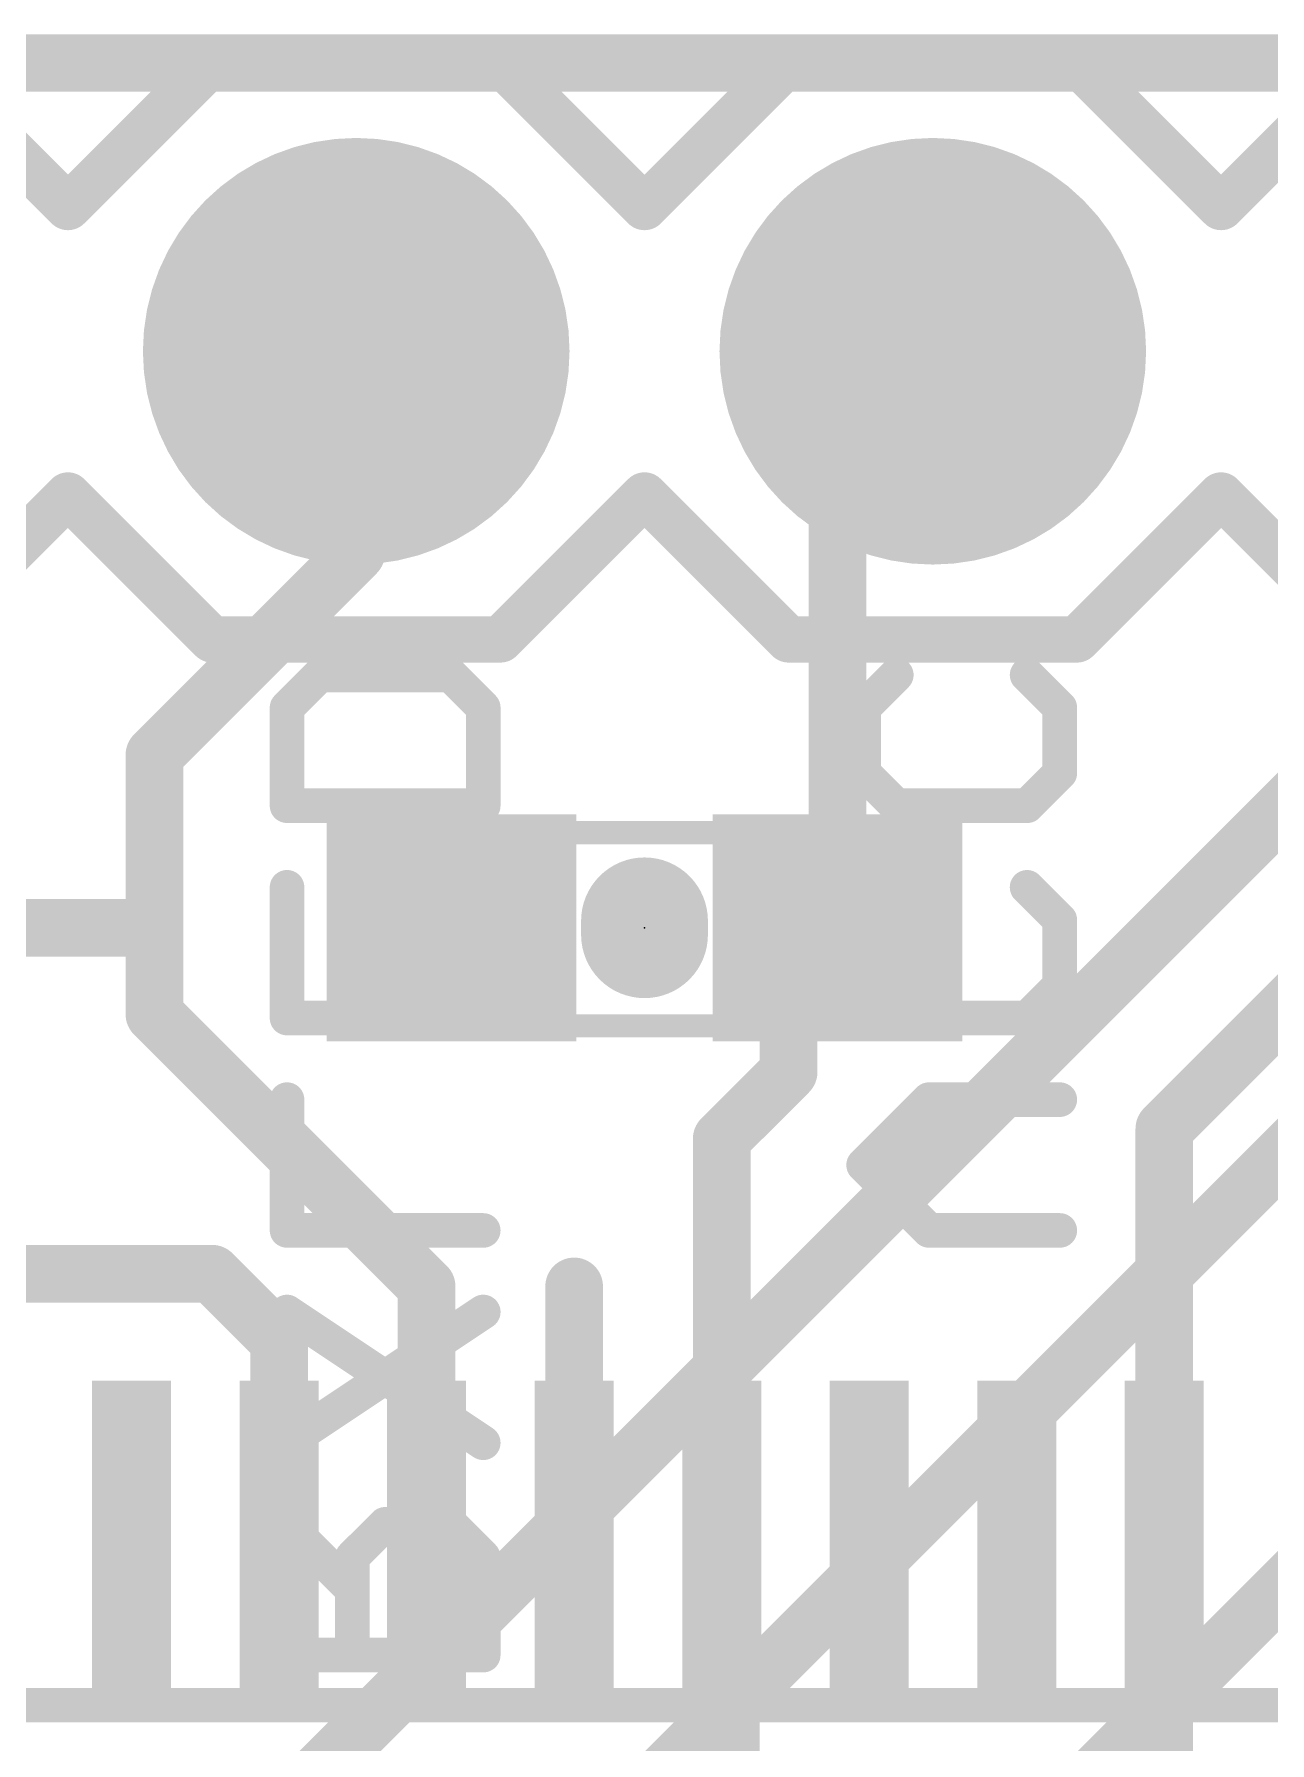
# Model space of a CAD drawing. Extents: x -17 to 90, y -12 to 22.
# Drawn here: x 11.28 to 16.72, y 14.19 to 21.72 of the extents above; entities that cross this region are included whole.
import ezdxf

# ---------------------------------------------------------------- set-up
doc = ezdxf.new("R2010")
doc.units = 0
for name, color, linetype in [('1', 12, 'CONTINUOUS'), ('16', 132, 'CONTINUOUS'), ('17', 110, 'CONTINUOUS'), ('20', 53, 'CONTINUOUS'), ('21', 41, 'CONTINUOUS'), ('22', 40, 'CONTINUOUS'), ('23', 53, 'CONTINUOUS'), ('51', 53, 'CONTINUOUS')]:
    doc.layers.add(name, color=color, linetype=linetype)

# ---------------------------------------------------------------- blocks, each defined once
blk = doc.blocks.new('RECT')
blk.add_solid([(-0.5, -0.5), (0.5, -0.5), (-0.5, 0.5), (0.5, 0.5)])
blk = doc.blocks.new('ROUNDP')
at = {"const_width": 0.5}
blk.add_lwpolyline([(0, -0.25, 1), (0, 0.25, 1), (0, -0.25)], format="xyb", dxfattribs=at)

msp = doc.modelspace()

# ---------------------------------------------------------------- linework, layer by layer
at = {"layer": '1', "const_width": 0.254}
for points in [[(1.27, 21.59), (31.75, 21.59)], [(12.7, 20.32), (12.7, 19.431)], [(14.82, 19.9), (15.24, 20.32)], [(14.82, 17.78), (14.82, 19.9)], [(12.7, 19.431), (11.811, 18.542)], [(11.811, 18.542), (11.811, 17.78)], [(17.78, 18.415), (16.26, 16.895)], [(11.811, 17.78), (3.925, 17.78)], [(11.811, 17.78), (11.811, 17.399)], [(14.605, 17.565), (14.82, 17.78)], [(14.605, 17.145), (14.605, 17.565)], [(11.811, 17.399), (13.01, 16.2)], [(14.31, 16.85), (14.605, 17.145)], [(16.26, 16.895), (16.26, 15.086)], [(14.31, 15.086), (14.31, 16.85)], [(12.065, 16.256), (5.334, 16.256)], [(12.36, 15.961), (12.065, 16.256)], [(13.01, 15.086), (13.01, 16.2)], [(13.66, 15.086), (13.66, 16.2)], [(12.36, 15.086), (12.36, 15.961)], [(14.351, 15.045), (14.31, 15.086)], [(16.26, 15.086), (16.26, 12.315)], [(14.351, 15.045), (14.351, 12.954)]]:
    msp.add_lwpolyline(points, dxfattribs=at)
at = {"layer": '1', "const_width": 0.127}
for points in [[(12.7635, 20.32, 1), (12.6365, 20.32)], [(15.2849, 20.2751, 1), (15.1951, 20.3649)], [(14.8835, 19.9, 1), (14.7565, 19.9)], [(14.7751, 19.9449, 1), (14.8649, 19.8551)], [(12.7449, 19.3861, 1), (12.6551, 19.4759)], [(12.6365, 19.431, 1), (12.7635, 19.431)], [(11.8745, 18.542, 1), (11.7475, 18.542)], [(11.7661, 18.5869, 1), (11.8559, 18.4971)], [(11.8745, 17.78, 1), (11.7475, 17.78)], [(11.7475, 17.78, 1), (11.8745, 17.78)], [(11.811, 17.7165, 1), (11.811, 17.8435)], [(14.7565, 17.78, 1), (14.8835, 17.78)], [(14.8649, 17.7351, 1), (14.7751, 17.8249)], [(14.6685, 17.565, 1), (14.5415, 17.565)], [(14.5601, 17.6099, 1), (14.6499, 17.5201)], [(11.8559, 17.4439, 1), (11.7661, 17.3541)], [(11.7475, 17.399, 1), (11.8745, 17.399)], [(14.6499, 17.1001, 1), (14.5601, 17.1899)], [(14.5415, 17.145, 1), (14.6685, 17.145)], [(16.3235, 16.895, 1), (16.1965, 16.895)], [(14.3735, 16.85, 1), (14.2465, 16.85)], [(14.2651, 16.8949, 1), (14.3549, 16.8051)], [(16.2151, 16.9399, 1), (16.3049, 16.8501)], [(12.1099, 16.3009, 1), (12.0201, 16.2111)], [(12.065, 16.1925, 1), (12.065, 16.3195)], [(13.0735, 16.2, 1), (12.9465, 16.2)], [(12.9651, 16.1551, 1), (13.0549, 16.2449)], [(13.7235, 16.2, 1), (13.5965, 16.2)], [(12.4235, 15.961, 1), (12.2965, 15.961)], [(12.3151, 15.9161, 1), (12.4049, 16.0059)], [(14.3549, 15.1309, 1), (14.2651, 15.0411)], [(16.3235, 15.086, 1), (16.1965, 15.086)], [(12.2965, 15.086, 1), (12.4235, 15.086)], [(12.9465, 15.086, 1), (13.0735, 15.086)], [(13.5965, 15.086, 1), (13.7235, 15.086)], [(14.2465, 15.086, 1), (14.3735, 15.086)], [(14.4145, 15.045, 1), (14.2875, 15.045)], [(14.3061, 15.0001, 1), (14.3959, 15.0899)], [(16.1965, 15.086, 1), (16.3235, 15.086)]]:
    msp.add_lwpolyline(points, format="xyb", dxfattribs=at)
at = {"layer": '16', "const_width": 0.254}
for points in [[(1.27, 21.59), (31.75, 21.59)], [(20.32, 20.32), (12.954, 12.954)], [(17.5895, 19.1135), (7.874, 9.398)], [(17.399, 15.494), (14.605, 12.7)]]:
    msp.add_lwpolyline(points, dxfattribs=at)
at = {"layer": '20', "const_width": 0.2032}
msp.add_lwpolyline([(1.27, 21.59), (31.75, 21.59)], dxfattribs=at)
at = {"layer": '21'}
for points, const_width in [([(10.795, 21.59), (11.43, 20.955)], 0.2032), ([(11.43, 20.955), (12.065, 21.59)], 0.2032), ([(12.065, 21.59), (13.335, 21.59)], 0.2032), ([(13.335, 21.59), (13.97, 20.955)], 0.2032), ([(14.605, 21.59), (13.97, 20.955)], 0.2032), ([(14.605, 21.59), (15.875, 21.59)], 0.2032), ([(15.875, 21.59), (16.51, 20.955)], 0.2032), ([(16.51, 20.955), (17.145, 21.59)], 0.2032), ([(11.43, 19.685), (10.795, 19.05)], 0.2032), ([(12.065, 19.05), (11.43, 19.685)], 0.2032), ([(13.97, 19.685), (13.335, 19.05)], 0.2032), ([(13.97, 19.685), (14.605, 19.05)], 0.2032), ([(16.51, 19.685), (15.875, 19.05)], 0.2032), ([(17.145, 19.05), (16.51, 19.685)], 0.2032), ([(13.335, 19.05), (12.065, 19.05)], 0.2032), ([(15.875, 19.05), (14.605, 19.05)], 0.2032), ([(13.97, 17.7495), (13.97, 17.8105)], 0.5588), ([(8.135, 14.355), (18.535, 14.355)], 0.1524)]:
    msp.add_lwpolyline(points, dxfattribs=dict(at, const_width=const_width))
for points, const_width in [([(12.065, 21.6408, 1), (12.065, 21.5392)], 0.1016), ([(12.1009, 21.5541, 1), (12.0291, 21.6259)], 0.1016), ([(13.3709, 21.6259, 1), (13.2991, 21.5541)], 0.1016), ([(13.335, 21.5392, 1), (13.335, 21.6408)], 0.1016), ([(14.605, 21.6408, 1), (14.605, 21.5392)], 0.1016), ([(14.6409, 21.5541, 1), (14.5691, 21.6259)], 0.1016), ([(15.9109, 21.6259, 1), (15.8391, 21.5541)], 0.1016), ([(15.875, 21.5392, 1), (15.875, 21.6408)], 0.1016), ([(11.3941, 20.9909, 1), (11.4659, 20.9191)], 0.1016), ([(11.3941, 20.9191, 1), (11.4659, 20.9909)], 0.1016), ([(13.9341, 20.9909, 1), (14.0059, 20.9191)], 0.1016), ([(13.9341, 20.9191, 1), (14.0059, 20.9909)], 0.1016), ([(16.4741, 20.9909, 1), (16.5459, 20.9191)], 0.1016), ([(16.4741, 20.9191, 1), (16.5459, 20.9909)], 0.1016), ([(11.4659, 19.7209, 1), (11.3941, 19.6491)], 0.1016), ([(11.4659, 19.6491, 1), (11.3941, 19.7209)], 0.1016), ([(14.0059, 19.7209, 1), (13.9341, 19.6491)], 0.1016), ([(14.0059, 19.6491, 1), (13.9341, 19.7209)], 0.1016), ([(16.5459, 19.7209, 1), (16.4741, 19.6491)], 0.1016), ([(16.5459, 19.6491, 1), (16.4741, 19.7209)], 0.1016), ([(12.065, 19.1008, 1), (12.065, 18.9992)], 0.1016), ([(12.0291, 19.0141, 1), (12.1009, 19.0859)], 0.1016), ([(13.2991, 19.0859, 1), (13.3709, 19.0141)], 0.1016), ([(13.335, 18.9992, 1), (13.335, 19.1008)], 0.1016), ([(14.605, 19.1008, 1), (14.605, 18.9992)], 0.1016), ([(14.5691, 19.0141, 1), (14.6409, 19.0859)], 0.1016), ([(15.8391, 19.0859, 1), (15.9109, 19.0141)], 0.1016), ([(15.875, 18.9992, 1), (15.875, 19.1008)], 0.1016), ([(14.1097, 17.8105, 1), (13.8303, 17.8105)], 0.2794), ([(13.8303, 17.7495, 1), (14.1097, 17.7495)], 0.2794)]:
    msp.add_lwpolyline(points, format="xyb", dxfattribs=dict(at, const_width=const_width))
at = {"layer": '22', "const_width": 0.1524}
for points in [[(12.3952, 18.7498), (12.5393, 18.8939)], [(12.5393, 18.8939), (13.1155, 18.8939)], [(13.1155, 18.8939), (13.2595, 18.7498)], [(14.9352, 18.7499), (15.0793, 18.8939)], [(15.6555, 18.8939), (15.7995, 18.7499)], [(12.3952, 18.3177), (12.3952, 18.7498)], [(13.2595, 18.7498), (13.2595, 18.3177)], [(14.9352, 18.4617), (14.9352, 18.7499)], [(15.7995, 18.7499), (15.7995, 18.4617)], [(15.0793, 18.3177), (14.9352, 18.4617)], [(15.7995, 18.4617), (15.6555, 18.3177)], [(13.2595, 18.3177), (12.3952, 18.3177)], [(15.6555, 18.3177), (15.0793, 18.3177)], [(12.3952, 17.3822), (12.3952, 17.9584)], [(13.2595, 17.9584), (13.2595, 17.3822)], [(14.9352, 17.8143), (15.0793, 17.9584)], [(15.6555, 17.9584), (15.7995, 17.8143)], [(14.9352, 17.5262), (14.9352, 17.8143)], [(15.7995, 17.8143), (15.7995, 17.5262)], [(12.8274, 17.3822), (12.8274, 17.6703)], [(15.0793, 17.3822), (14.9352, 17.5262)], [(15.7995, 17.5262), (15.6555, 17.3822)], [(13.2595, 17.3822), (12.3952, 17.3822)], [(15.6555, 17.3822), (15.0793, 17.3822)], [(12.3952, 16.4466), (12.3952, 17.0229)], [(14.9352, 16.7348), (15.2233, 17.0229)], [(15.2233, 17.0229), (15.7995, 17.0229)], [(15.2233, 16.4466), (14.9352, 16.7348)], [(13.2595, 16.4466), (12.3952, 16.4466)], [(15.7995, 16.4466), (15.2233, 16.4466)], [(13.2595, 15.5111), (12.3952, 16.0873)], [(13.2595, 16.0873), (12.3952, 15.5111)], [(12.6833, 14.8637), (12.3952, 15.1518)], [(12.8274, 15.1518), (12.6833, 15.0078)], [(13.1155, 15.1518), (12.8274, 15.1518)], [(13.2595, 15.0078), (13.1155, 15.1518)], [(12.6833, 15.0078), (12.6833, 14.5756)], [(13.2595, 14.5756), (13.2595, 15.0078)], [(12.3952, 14.5756), (13.2595, 14.5756)]]:
    msp.add_lwpolyline(points, dxfattribs=at)
at = {"layer": '22', "const_width": 0.0762}
for points in [[(12.5393, 18.932, 1), (12.5393, 18.8558)], [(12.5662, 18.867, 1), (12.5123, 18.9208)], [(13.1424, 18.9208, 1), (13.0885, 18.867)], [(13.1155, 18.8558, 1), (13.1155, 18.932)], [(15.1062, 18.867, 1), (15.0523, 18.9208)], [(15.6824, 18.9208, 1), (15.6285, 18.867)], [(12.4333, 18.7498, 1), (12.3571, 18.7498)], [(13.2976, 18.7498, 1), (13.2214, 18.7498)], [(14.9733, 18.7499, 1), (14.8971, 18.7499)], [(15.8376, 18.7499, 1), (15.7614, 18.7499)], [(12.3683, 18.7768, 1), (12.4221, 18.7229)], [(13.2326, 18.7229, 1), (13.2865, 18.7768)], [(14.9083, 18.7768, 1), (14.9621, 18.7229)], [(15.7726, 18.7229, 1), (15.8265, 18.7768)], [(14.9621, 18.4887, 1), (14.9083, 18.4348)], [(15.8265, 18.4348, 1), (15.7726, 18.4887)], [(14.8971, 18.4617, 1), (14.9733, 18.4617)], [(15.7614, 18.4617, 1), (15.8376, 18.4617)], [(12.3952, 18.3558, 1), (12.3952, 18.2796)], [(13.2595, 18.2796, 1), (13.2595, 18.3558)], [(15.0793, 18.3558, 1), (15.0793, 18.2796)], [(15.0523, 18.2907, 1), (15.1062, 18.3446)], [(15.6285, 18.3446, 1), (15.6824, 18.2907)], [(15.6555, 18.2796, 1), (15.6555, 18.3558)], [(12.3571, 18.3177, 1), (12.4333, 18.3177)], [(13.2214, 18.3177, 1), (13.2976, 18.3177)], [(12.4333, 17.9584, 1), (12.3571, 17.9584)], [(13.2976, 17.9584, 1), (13.2214, 17.9584)], [(15.1062, 17.9314, 1), (15.0523, 17.9853)], [(15.6824, 17.9853, 1), (15.6285, 17.9314)], [(14.9733, 17.8143, 1), (14.8971, 17.8143)], [(14.9083, 17.8413, 1), (14.9621, 17.7874)], [(15.8376, 17.8143, 1), (15.7614, 17.8143)], [(15.7726, 17.7874, 1), (15.8265, 17.8413)], [(12.8655, 17.6703, 1), (12.7893, 17.6703)], [(14.9621, 17.5532, 1), (14.9083, 17.4993)], [(14.8971, 17.5262, 1), (14.9733, 17.5262)], [(15.7614, 17.5262, 1), (15.8376, 17.5262)], [(15.8265, 17.4993, 1), (15.7726, 17.5532)], [(12.3952, 17.4203, 1), (12.3952, 17.3441)], [(12.3571, 17.3822, 1), (12.4333, 17.3822)], [(12.7893, 17.3822, 1), (12.8655, 17.3822)], [(13.2214, 17.3822, 1), (13.2976, 17.3822)], [(13.2595, 17.3441, 1), (13.2595, 17.4203)], [(15.0793, 17.4203, 1), (15.0793, 17.3441)], [(15.0523, 17.3552, 1), (15.1062, 17.4091)], [(15.6285, 17.4091, 1), (15.6824, 17.3552)], [(15.6555, 17.3441, 1), (15.6555, 17.4203)], [(12.4333, 17.0229, 1), (12.3571, 17.0229)], [(15.2233, 17.061, 1), (15.2233, 16.9848)], [(15.2503, 16.9959, 1), (15.1964, 17.0498)], [(15.7995, 16.9848, 1), (15.7995, 17.061)], [(14.9621, 16.7617, 1), (14.9083, 16.7078)], [(14.9083, 16.7617, 1), (14.9621, 16.7078)], [(12.3952, 16.4847, 1), (12.3952, 16.4085)], [(13.2595, 16.4085, 1), (13.2595, 16.4847)], [(15.2233, 16.4847, 1), (15.2233, 16.4085)], [(15.1964, 16.4197, 1), (15.2503, 16.4736)], [(15.7995, 16.4085, 1), (15.7995, 16.4847)], [(12.3571, 16.4466, 1), (12.4333, 16.4466)], [(12.4163, 16.119, 1), (12.3741, 16.0556)], [(13.2807, 16.0556, 1), (13.2384, 16.119)], [(12.3741, 15.5428, 1), (12.4163, 15.4794)], [(13.2384, 15.4794, 1), (13.2807, 15.5428)], [(12.4221, 15.1788, 1), (12.3683, 15.1249)], [(12.8274, 15.1899, 1), (12.8274, 15.1137)], [(12.8543, 15.1249, 1), (12.8004, 15.1788)], [(13.1424, 15.1788, 1), (13.0885, 15.1249)], [(13.1155, 15.1137, 1), (13.1155, 15.1899)], [(12.7214, 15.0078, 1), (12.6452, 15.0078)], [(12.6564, 15.0347, 1), (12.7103, 14.9808)], [(13.2976, 15.0078, 1), (13.2214, 15.0078)], [(13.2326, 14.9808, 1), (13.2865, 15.0347)], [(12.6564, 14.8368, 1), (12.7103, 14.8907)], [(12.3952, 14.6137, 1), (12.3952, 14.5375)], [(12.6452, 14.5756, 1), (12.7214, 14.5756)], [(13.2214, 14.5756, 1), (13.2976, 14.5756)], [(13.2595, 14.5375, 1), (13.2595, 14.6137)]]:
    msp.add_lwpolyline(points, format="xyb", dxfattribs=at)
at = {"layer": '23'}
msp.add_point((13.97, 17.78), dxfattribs=at)
at = {"layer": '51', "const_width": 0.1016}
for points in [[(14.326, 18.199), (13.614, 18.199)], [(14.326, 17.348), (13.614, 17.348)]]:
    msp.add_lwpolyline(points, dxfattribs=at)
at = {"layer": '51', "const_width": 0.0508}
for points in [[(13.614, 18.2244, 1), (13.614, 18.1736)], [(14.326, 18.1736, 1), (14.326, 18.2244)], [(13.614, 17.3734, 1), (13.614, 17.3226)], [(14.326, 17.3226, 1), (14.326, 17.3734)]]:
    msp.add_lwpolyline(points, format="xyb", dxfattribs=at)

# ---------------------------------------------------------------- block references
at = {"layer": '1', "xscale": 1.1, "rotation": 180}
for p in [(13.12, 17.78), (14.82, 17.78)]:
    msp.add_blockref('RECT', p, dxfattribs=at)
at = {"layer": '1', "xscale": 0.348, "yscale": 1.397}
for p in [(11.71, 15.086), (12.36, 15.086), (13.01, 15.086), (13.66, 15.086), (14.31, 15.086), (14.96, 15.086), (15.61, 15.086), (16.26, 15.086)]:
    msp.add_blockref('RECT', p, dxfattribs=at)
at = {"layer": '17', "xscale": 1.8796, "yscale": 1.8796, "rotation": 90}
for p in [(12.7, 20.32), (12.7, 20.32), (15.24, 20.32), (15.24, 20.32)]:
    msp.add_blockref('ROUNDP', p, dxfattribs=at)
at = {"layer": '51'}
for p, xscale, yscale in [((12.7, 20.32), 0.508, 0.508), ((15.24, 20.32), 0.508, 0.508), ((11.71, 14.8628), 0.325, 0.9344), ((12.36, 14.8628), 0.325, 0.9344), ((13.01, 14.8628), 0.325, 0.9344), ((13.66, 14.8628), 0.325, 0.9344), ((14.31, 14.8628), 0.325, 0.9344), ((14.96, 14.8628), 0.325, 0.9344), ((15.61, 14.8628), 0.325, 0.9344), ((16.26, 14.8628), 0.325, 0.9344)]:
    msp.add_blockref('RECT', p, dxfattribs=dict(at, xscale=xscale, yscale=yscale))
at = {"layer": '51', "xscale": 0.5001, "yscale": 0.95, "rotation": 180}
for p in [(13.3898, 17.7749), (14.5582, 17.7749)]:
    msp.add_blockref('RECT', p, dxfattribs=at)

doc.saveas('drawing.dxf')
